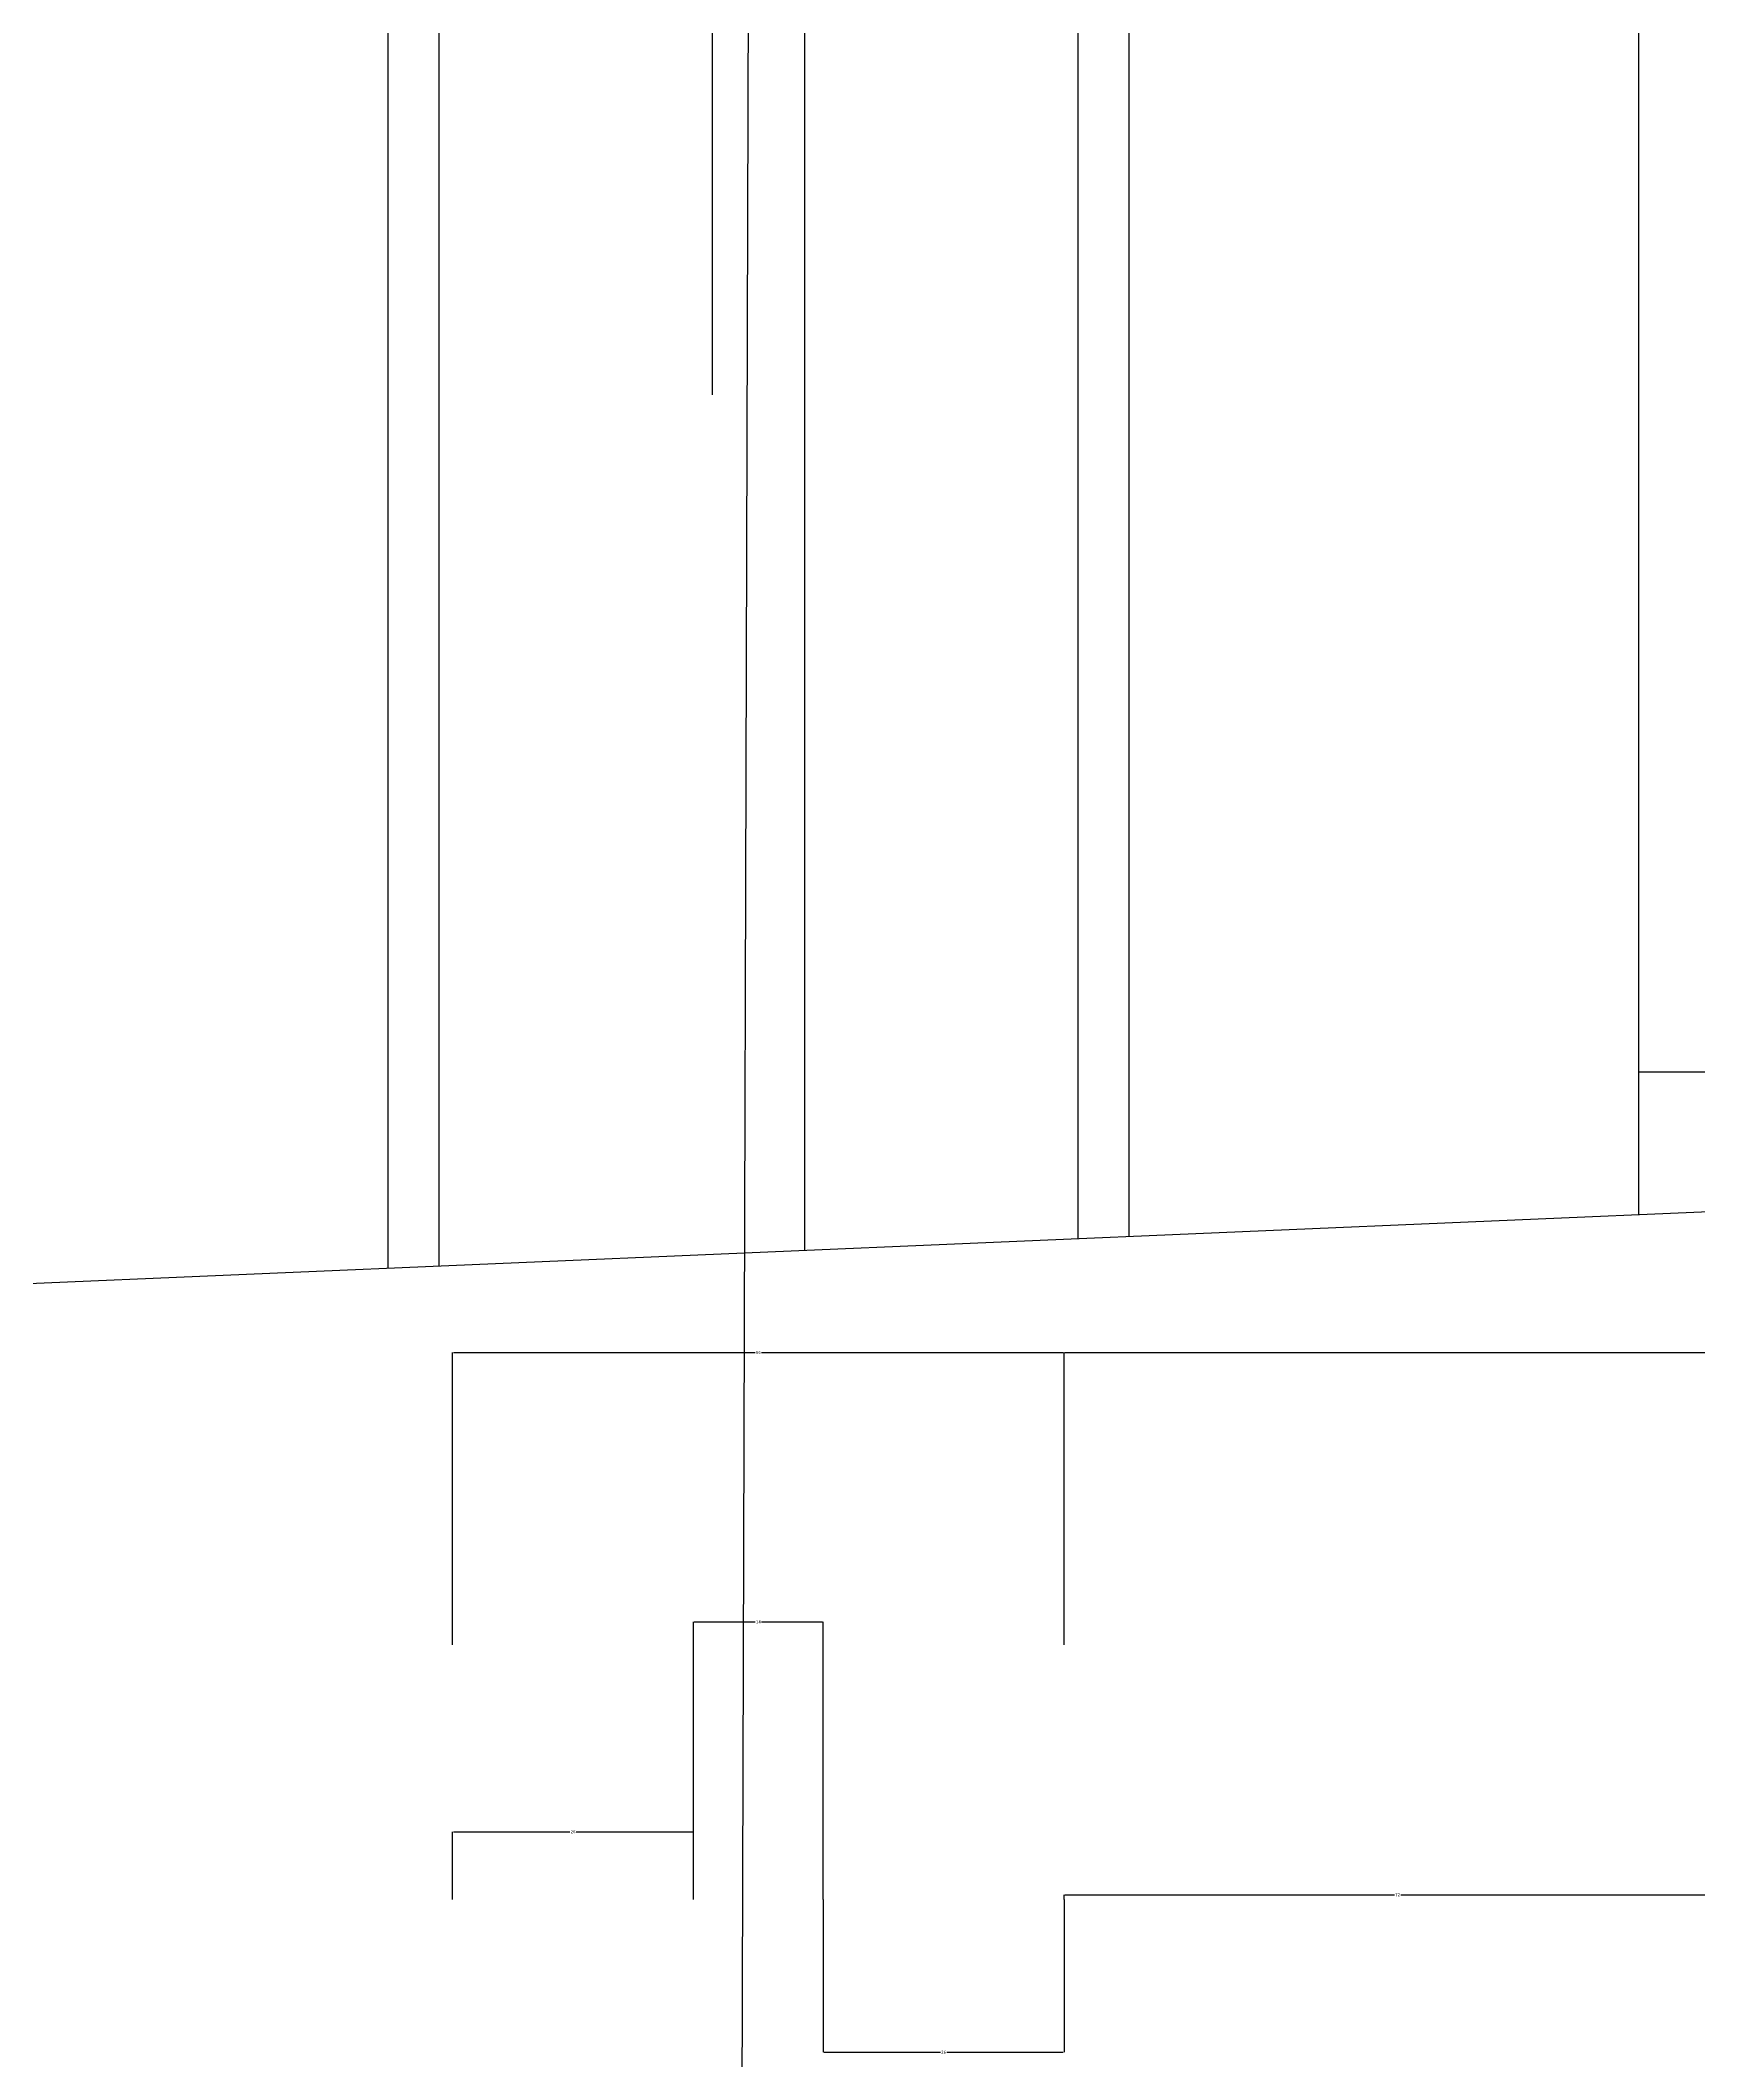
# Model space of a CAD drawing. Header units: metres. Extents: x 0 to 5442, y 0 to 7067.
# Drawn here: x 1451 to 1988, y 1992 to 2646 of the extents above; entities that cross this region are included whole.
import ezdxf

# ---------------------------------------------------------------- set-up
doc = ezdxf.new("R2010")
doc.units = ezdxf.units.M
for name, color, linetype in [('3', 3, 'Continuous'), ('7', 7, 'Continuous'), ('BH', 3, 'Continuous'), ('DIM', 3, 'Continuous')]:
    doc.layers.add(name, color=color, linetype=linetype)
doc.dimstyles.get("Standard").update_dxf_attribs({"dimtxt": 2.5, "dimasz": 2.5, "dimexe": 1.25, "dimexo": 0.625, "dimtad": 1, "dimcen": 2.5, "dimazin": 3, "dimtfac": 1, "dimtmove": 0, "dimatfit": 3})

# ---------------------------------------------------------------- blocks, each defined once
blk = doc.blocks.new('*D26')
for p, q in [((1782.6, 2043.64), (1782.6, 2045.19)), ((1782.85, 2045.19), (1889.6, 2045.19)), ((1891.6, 2045.19), (1998.35, 2045.19)), ((1998.6, 2043.64), (1998.6, 2045.19))]:
    blk.add_line(p, q)
at = {"layer": 'Defpoints'}
for p in [(1782.6, 2045.19), (1782.6, 2043.64), (1998.6, 2043.64)]:
    blk.add_point(p, dxfattribs=at)
at = {"layer": 'DIM', "insert": (1890.6, 2045.19), "char_height": 1, "attachment_point": 5}
blk.add_mtext('72', dxfattribs=at)
blk = doc.blocks.new('*D27')
for p, q in [((1782.6, 2126.18), (1782.6, 2220.81)), ((1782.85, 2220.81), (2039.1, 2220.81)), ((2042.1, 2220.81), (2298.35, 2220.81)), ((2298.6, 2126.18), (2298.6, 2220.81))]:
    blk.add_line(p, q)
at = {"layer": 'Defpoints'}
for p in [(1782.6, 2220.81), (1782.6, 2126.18), (2298.6, 2126.18)]:
    blk.add_point(p, dxfattribs=at)
at = {"layer": 'DIM', "insert": (2040.6, 2220.81), "char_height": 1, "attachment_point": 5}
blk.add_mtext('172', dxfattribs=at)
blk = doc.blocks.new('*D28')
for p, q in [((1584.6, 2043.64), (1584.6, 2065.62)), ((1584.85, 2065.62), (1622.6, 2065.62)), ((1624.6, 2065.62), (1662.35, 2065.62)), ((1662.6, 2043.64), (1662.6, 2065.62))]:
    blk.add_line(p, q)
at = {"layer": 'Defpoints'}
for p in [(1584.6, 2065.62), (1584.6, 2043.64), (1662.6, 2043.64)]:
    blk.add_point(p, dxfattribs=at)
at = {"layer": 'DIM', "insert": (1623.6, 2065.62), "char_height": 1, "attachment_point": 5}
blk.add_mtext('26', dxfattribs=at)
blk = doc.blocks.new('*D29')
for p, q in [((1704.6, 2043.64), (1704.6, 1994.23)), ((1782.6, 2043.64), (1782.6, 1994.23)), ((1704.85, 1994.23), (1742.6, 1994.23)), ((1744.6, 1994.23), (1782.35, 1994.23))]:
    blk.add_line(p, q)
at = {"layer": 'Defpoints'}
for p in [(1704.6, 2043.64), (1782.6, 2043.64), (1704.6, 1994.23)]:
    blk.add_point(p, dxfattribs=at)
at = {"layer": 'DIM', "insert": (1743.6, 1994.23), "char_height": 1, "attachment_point": 5}
blk.add_mtext('26', dxfattribs=at)
blk = doc.blocks.new('*D30')
for p, q in [((1662.6, 2043.64), (1662.6, 2133.54)), ((1662.85, 2133.54), (1682.6, 2133.54)), ((1684.6, 2133.54), (1704.35, 2133.54)), ((1704.6, 2043.64), (1704.6, 2133.54))]:
    blk.add_line(p, q)
at = {"layer": 'Defpoints'}
for p in [(1662.6, 2133.54), (1662.6, 2043.64), (1704.6, 2043.64)]:
    blk.add_point(p, dxfattribs=at)
at = {"layer": 'DIM', "insert": (1683.6, 2133.54), "char_height": 1, "attachment_point": 5}
blk.add_mtext('14', dxfattribs=at)
blk = doc.blocks.new('*D31')
for p, q in [((1584.6, 2126.18), (1584.6, 2220.81)), ((1584.85, 2220.81), (1682.6, 2220.81)), ((1684.6, 2220.81), (1782.35, 2220.81)), ((1782.6, 2126.18), (1782.6, 2220.81))]:
    blk.add_line(p, q)
at = {"layer": 'Defpoints'}
for p in [(1584.6, 2220.81), (1584.6, 2126.18), (1782.6, 2126.18)]:
    blk.add_point(p, dxfattribs=at)
at = {"layer": 'DIM', "insert": (1683.6, 2220.81), "char_height": 1, "attachment_point": 5}
blk.add_mtext('66', dxfattribs=at)

msp = doc.modelspace()

# ---------------------------------------------------------------- hatches: boundary and pattern name
at = {"layer": 'BH'}
h = msp.add_hatch(dxfattribs=at)
h.set_pattern_fill('AR-RROOF', scale=500)
h.paths.add_polyline_path([(1398.6, 3029.5), (846.67, 3029.5), (846.67, 2217.46), (1398.6, 2241.09)])
h.paths.add_polyline_path([(2520.52, 3029.5), (1968.6, 3029.5), (1968.6, 2265.49), (2520.52, 2289.12)])
h.paths.add_polyline_path([(2520.52, 1988.84), (1968.6, 1965.21), (1968.6, 1019.24), (2520.52, 1019.24)])
h.paths.add_polyline_path([(1398.6, 1940.81), (846.67, 1917.18), (846.67, 1019.24), (1398.6, 1019.24)])

# ---------------------------------------------------------------- linework, layer by layer
at = {"layer": '3'}
msp.add_line((719.38, 2212.01), (2536.1, 2289.78), dxfattribs=at)
at = {"layer": '7'}
for p, q in [((1563.6, 3089.5), (1563.6, 2248.15)), ((1580.1, 3089.5), (1580.1, 2248.86)), ((1787.1, 3089.5), (1787.1, 2257.72)), ((1803.6, 3089.5), (1803.6, 2258.42)), ((1968.6, 3089.5), (1968.6, 2265.49))]:
    msp.add_line(p, q, dxfattribs=at)
msp.add_lwpolyline([(1698.6, 2253.93), (1698.6, 3074.5), (1668.6, 3074.5), (1668.6, 2530.91)], dxfattribs=at)
at = {"layer": 'DIM'}
msp.add_line((1674.33, 619.41), (1683.6, 3714.38), dxfattribs=at)

# ---------------------------------------------------------------- dimensions: what is measured, and where the dimension line sits
for base, p1, p2, text, picture, middle in [((1584.6, 2220.81), (1584.6, 2126.18), (1782.6, 2126.18), '66', '*D31', (1683.6, 2220.81)), ((1782.6, 2220.81), (1782.6, 2126.18), (2298.6, 2126.18), '172', '*D27', (2040.6, 2220.81)), ((1662.6, 2133.54), (1662.6, 2043.64), (1704.6, 2043.64), '14', '*D30', (1683.6, 2133.54)), ((1584.6, 2065.62), (1584.6, 2043.64), (1662.6, 2043.64), '26', '*D28', (1623.6, 2065.62)), ((1704.6, 1994.23), (1704.6, 2043.64), (1782.6, 2043.64), '26', '*D29', (1743.6, 1994.23)), ((1782.6, 2045.19), (1782.6, 2043.64), (1998.6, 2043.64), '72', '*D26', (1890.6, 2045.19))]:
    dim = msp.add_linear_dim(base=base, p1=p1, p2=p2, text=text, dimstyle='Standard', dxfattribs=at)
    dim.commit()
    dim.dimension.update_dxf_attribs({"geometry": picture, "text_midpoint": middle})

doc.saveas('drawing.dxf')
